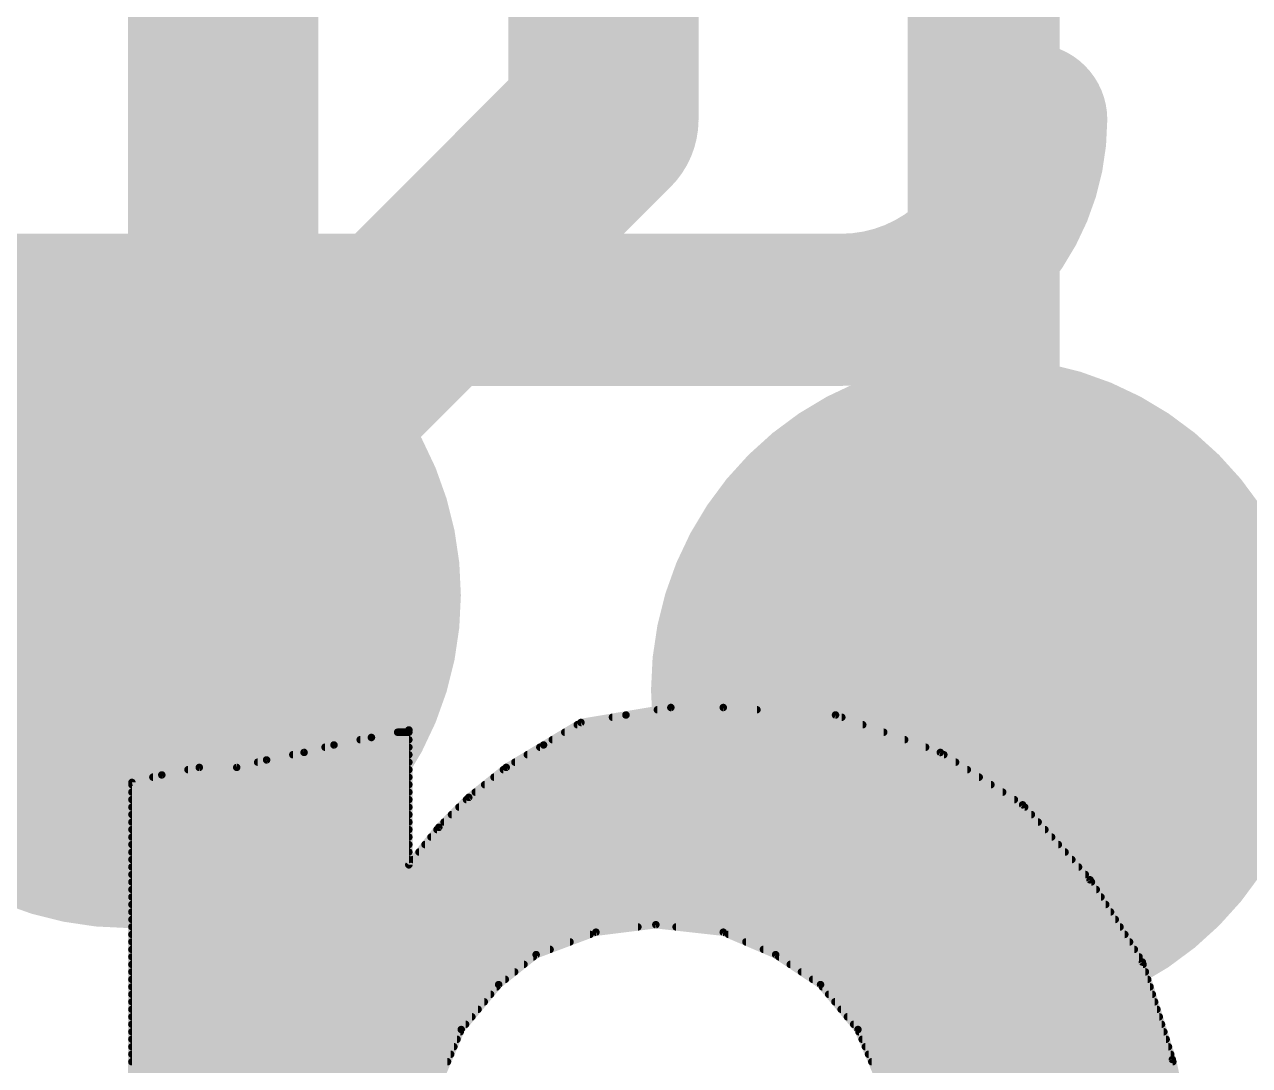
# Model space of a CAD drawing. Extents: x -33 to 74, y -18 to 36.
# Drawn here: x 8.625 to 10.261, y 23.375 to 24.765 of the extents above; entities that cross this region are included whole.
import ezdxf

# ---------------------------------------------------------------- set-up
doc = ezdxf.new("R2010")
doc.units = 0
for name, color, linetype in [('1', 12, 'CONTINUOUS'), ('16', 132, 'CONTINUOUS'), ('18', 110, 'CONTINUOUS'), ('21', 41, 'CONTINUOUS'), ('22', 40, 'CONTINUOUS')]:
    doc.layers.add(name, color=color, linetype=linetype)

# ---------------------------------------------------------------- blocks, each defined once
blk = doc.blocks.new('ROUNDV')
at = {"const_width": 0.5}
blk.add_lwpolyline([(0, -0.25, 1), (0, 0.25, 1), (0, -0.25)], format="xyb", dxfattribs=at)

msp = doc.modelspace()

# ---------------------------------------------------------------- linework, layer by layer
at = {"layer": '1'}
for points, const_width in [([(9.906, 23.876), (9.906, 28.79)], 0.2032), ([(8.89, 26.035), (8.89, 24.13)], 0.254), ([(8.89, 24.13), (8.763, 24.003)], 0.254), ([(9.906, 23.876), (12.954, 23.876)], 0.2032)]:
    msp.add_lwpolyline(points, dxfattribs=dict(at, const_width=const_width))
for points, const_width in [([(8.9349, 24.0851, 1), (8.8451, 24.1749)], 0.127), ([(8.8265, 24.13, 1), (8.9535, 24.13)], 0.127), ([(8.7181, 24.0479, 1), (8.8079, 23.9581)], 0.127), ([(9.906, 23.9268, 1), (9.906, 23.8252)], 0.1016), ([(9.8552, 23.876, 1), (9.9568, 23.876)], 0.1016)]:
    msp.add_lwpolyline(points, format="xyb", dxfattribs=dict(at, const_width=const_width))
at = {"layer": '16'}
for points, const_width in [([(9.398, 25.4), (9.398, 24.638)], 0.254), ([(9.398, 24.638), (8.763, 24.003)], 0.254), ([(9.906, 23.876), (9.906, 23.114)], 0.2032)]:
    msp.add_lwpolyline(points, dxfattribs=dict(at, const_width=const_width))
for points, const_width in [([(9.4429, 24.5931, 1), (9.3531, 24.6829)], 0.127), ([(9.3345, 24.638, 1), (9.4615, 24.638)], 0.127), ([(8.7181, 24.0479, 1), (8.8079, 23.9581)], 0.127), ([(9.9568, 23.876, 1), (9.8552, 23.876)], 0.1016)]:
    msp.add_lwpolyline(points, format="xyb", dxfattribs=dict(at, const_width=const_width))
at = {"layer": '21', "const_width": 0.01}
for points in [[(9.368, 23.833), (9.428, 23.843)], [(9.41, 23.84), (9.7164, 23.84)], [(9.428, 23.843), (9.488, 23.853)], [(9.47, 23.85), (9.603, 23.85)], [(9.488, 23.853), (9.558, 23.853)], [(9.558, 23.853), (9.708, 23.843)], [(9.708, 23.843), (9.848, 23.793)], [(9.088, 23.813), (9.138, 23.823)], [(9.138, 23.823), (9.138, 23.643)], [(9.318, 23.803), (9.368, 23.833)], [(9.363, 23.83), (9.7444, 23.83)], [(9.038, 23.803), (9.088, 23.813)], [(9.073, 23.81), (9.138, 23.81)], [(9.123, 23.82), (9.138, 23.82)], [(9.3297, 23.81), (9.8004, 23.81)], [(9.3463, 23.82), (9.7724, 23.82)], [(8.948, 23.783), (8.998, 23.793)], [(8.998, 23.793), (9.038, 23.803)], [(9.026, 23.8), (9.138, 23.8)], [(9.268, 23.773), (9.318, 23.803)], [(9.313, 23.8), (9.8284, 23.8)], [(9.848, 23.793), (9.958, 23.723)], [(8.908, 23.773), (8.948, 23.783)], [(8.936, 23.78), (9.138, 23.78)], [(8.983, 23.79), (9.138, 23.79)], [(9.2797, 23.78), (9.8684, 23.78)], [(9.2963, 23.79), (9.8527, 23.79)], [(8.768, 23.753), (8.808, 23.763)], [(8.796, 23.76), (9.138, 23.76)], [(8.808, 23.763), (8.858, 23.773)], [(8.843, 23.77), (9.138, 23.77)], [(8.858, 23.773), (8.908, 23.773)], [(9.218, 23.733), (9.268, 23.773)], [(9.2518, 23.76), (9.8999, 23.76)], [(9.2643, 23.77), (9.8841, 23.77)], [(8.768, 21.903), (8.768, 23.753)], [(8.768, 23.75), (9.138, 23.75)], [(9.2393, 23.75), (9.9156, 23.75)], [(8.768, 23.74), (9.138, 23.74)], [(8.768, 23.73), (9.138, 23.73)], [(9.178, 23.693), (9.218, 23.733)], [(9.215, 23.73), (9.947, 23.73)], [(9.2268, 23.74), (9.9313, 23.74)], [(8.768, 23.72), (9.138, 23.72)], [(8.768, 23.71), (9.138, 23.71)], [(9.195, 23.71), (9.9697, 23.71)], [(9.205, 23.72), (9.9607, 23.72)], [(9.958, 23.723), (10.048, 23.623)], [(8.768, 23.7), (9.138, 23.7)], [(9.138, 23.643), (9.178, 23.693)], [(9.185, 23.7), (9.9787, 23.7)], [(8.768, 23.69), (9.138, 23.69)], [(8.768, 23.68), (9.138, 23.68)], [(9.1676, 23.68), (9.9967, 23.68)], [(9.1756, 23.69), (9.9877, 23.69)], [(8.768, 23.67), (9.138, 23.67)], [(8.768, 23.66), (9.138, 23.66)], [(9.1516, 23.66), (10.0147, 23.66)], [(9.1596, 23.67), (10.0057, 23.67)], [(8.768, 23.65), (9.138, 23.65)], [(9.1436, 23.65), (10.0237, 23.65)], [(8.768, 23.64), (10.0327, 23.64)], [(8.768, 23.63), (10.0417, 23.63)], [(8.768, 23.62), (10.0499, 23.62)], [(10.048, 23.623), (10.118, 23.513)], [(8.768, 23.61), (10.0563, 23.61)], [(8.768, 23.6), (10.0626, 23.6)], [(8.768, 23.59), (10.069, 23.59)], [(8.768, 23.58), (10.0754, 23.58)], [(8.768, 23.57), (10.0817, 23.57)], [(9.468, 23.563), (9.388, 23.553)], [(9.558, 23.553), (9.468, 23.563)], [(8.768, 23.56), (9.444, 23.56)], [(8.768, 23.55), (9.38, 23.55)], [(9.388, 23.553), (9.308, 23.523)], [(9.495, 23.56), (10.0881, 23.56)], [(9.628, 23.523), (9.558, 23.553)], [(9.565, 23.55), (10.0945, 23.55)], [(8.768, 23.54), (9.3533, 23.54)], [(8.768, 23.53), (9.3267, 23.53)], [(9.5883, 23.54), (10.1008, 23.54)], [(9.6117, 23.53), (10.1072, 23.53)], [(8.768, 23.52), (9.3042, 23.52)], [(9.308, 23.523), (9.258, 23.483)], [(9.688, 23.483), (9.628, 23.523)], [(9.6325, 23.52), (10.1135, 23.52)], [(10.118, 23.513), (10.158, 23.383)], [(8.768, 23.51), (9.2918, 23.51)], [(8.768, 23.5), (9.2793, 23.5)], [(9.6475, 23.51), (10.1189, 23.51)], [(9.6625, 23.5), (10.122, 23.5)], [(8.768, 23.49), (9.2668, 23.49)], [(8.768, 23.48), (9.2555, 23.48)], [(9.258, 23.483), (9.208, 23.423)], [(9.6775, 23.49), (10.1251, 23.49)], [(9.738, 23.423), (9.688, 23.483)], [(9.6905, 23.48), (10.1282, 23.48)], [(8.768, 23.47), (9.2472, 23.47)], [(9.6988, 23.47), (10.1312, 23.47)], [(8.768, 23.46), (9.2388, 23.46)], [(8.768, 23.45), (9.2305, 23.45)], [(9.7072, 23.46), (10.1343, 23.46)], [(9.7155, 23.45), (10.1374, 23.45)], [(8.768, 23.44), (9.2222, 23.44)], [(9.7238, 23.44), (10.1405, 23.44)], [(8.768, 23.43), (9.2138, 23.43)], [(8.768, 23.42), (9.2067, 23.42)], [(9.208, 23.423), (9.178, 23.353)], [(9.7322, 23.43), (10.1435, 23.43)], [(9.768, 23.353), (9.738, 23.423)], [(9.7393, 23.42), (10.1466, 23.42)], [(8.768, 23.41), (9.2024, 23.41)], [(8.768, 23.4), (9.1981, 23.4)], [(9.7436, 23.41), (10.1497, 23.41)], [(9.7479, 23.4), (10.1528, 23.4)], [(8.768, 23.39), (9.1939, 23.39)], [(9.7521, 23.39), (10.1558, 23.39)], [(10.158, 23.383), (10.188, 23.243)], [(8.768, 23.38), (9.1896, 23.38)], [(8.768, 23.37), (9.1853, 23.37)], [(9.7564, 23.38), (10.1586, 23.38)], [(9.7607, 23.37), (10.1608, 23.37)]]:
    msp.add_lwpolyline(points, dxfattribs=at)
at = {"layer": '21', "const_width": 0.005}
for points in [[(9.41, 23.8425, 1), (9.41, 23.8375)], [(9.4276, 23.8455, 1), (9.4284, 23.8405)], [(9.4284, 23.8405, 1), (9.4276, 23.8455)], [(9.47, 23.8525, 1), (9.47, 23.8475)], [(9.488, 23.8555, 1), (9.488, 23.8505)], [(9.4884, 23.8505, 1), (9.4876, 23.8555)], [(9.5582, 23.8555, 1), (9.5578, 23.8505)], [(9.558, 23.8505, 1), (9.558, 23.8555)], [(9.603, 23.8475, 1), (9.603, 23.8525)], [(9.7088, 23.8454, 1), (9.7072, 23.8406)], [(9.7078, 23.8405, 1), (9.7082, 23.8455)], [(9.7164, 23.8375, 1), (9.7164, 23.8425)], [(9.1405, 23.823, 1), (9.1355, 23.823)], [(9.1385, 23.8205, 1), (9.1375, 23.8255)], [(9.363, 23.8325, 1), (9.363, 23.8275)], [(9.3676, 23.8355, 1), (9.3684, 23.8305)], [(9.3693, 23.8309, 1), (9.3667, 23.8351)], [(9.7444, 23.8275, 1), (9.7444, 23.8325)], [(9.073, 23.8125, 1), (9.073, 23.8075)], [(9.0875, 23.8155, 1), (9.0885, 23.8105)], [(9.0885, 23.8105, 1), (9.0875, 23.8155)], [(9.123, 23.8225, 1), (9.123, 23.8175)], [(9.138, 23.8175, 1), (9.138, 23.8225)], [(9.138, 23.8075, 1), (9.138, 23.8125)], [(9.3297, 23.8125, 1), (9.3297, 23.8075)], [(9.3463, 23.8225, 1), (9.3463, 23.8175)], [(9.7724, 23.8175, 1), (9.7724, 23.8225)], [(9.8004, 23.8075, 1), (9.8004, 23.8125)], [(8.9974, 23.7954, 1), (8.9986, 23.7906)], [(8.9985, 23.7905, 1), (8.9975, 23.7955)], [(9.026, 23.8025, 1), (9.026, 23.7975)], [(9.0375, 23.8055, 1), (9.0385, 23.8005)], [(9.0386, 23.8006, 1), (9.0374, 23.8054)], [(9.138, 23.7975, 1), (9.138, 23.8025)], [(9.313, 23.8025, 1), (9.313, 23.7975)], [(9.3167, 23.8051, 1), (9.3193, 23.8009)], [(9.3193, 23.8009, 1), (9.3167, 23.8051)], [(9.8284, 23.7975, 1), (9.8284, 23.8025)], [(9.8493, 23.7951, 1), (9.8467, 23.7909)], [(9.8472, 23.7906, 1), (9.8488, 23.7954)], [(8.936, 23.7825, 1), (8.936, 23.7775)], [(8.9475, 23.7855, 1), (8.9485, 23.7805)], [(8.9486, 23.7806, 1), (8.9474, 23.7854)], [(8.983, 23.7925, 1), (8.983, 23.7875)], [(9.138, 23.7875, 1), (9.138, 23.7925)], [(9.138, 23.7775, 1), (9.138, 23.7825)], [(9.2797, 23.7825, 1), (9.2797, 23.7775)], [(9.2963, 23.7925, 1), (9.2963, 23.7875)], [(9.8527, 23.7875, 1), (9.8527, 23.7925)], [(9.8684, 23.7775, 1), (9.8684, 23.7825)], [(8.796, 23.7625, 1), (8.796, 23.7575)], [(8.8075, 23.7655, 1), (8.8085, 23.7605)], [(8.8086, 23.7606, 1), (8.8074, 23.7654)], [(8.843, 23.7725, 1), (8.843, 23.7675)], [(8.858, 23.7755, 1), (8.858, 23.7705)], [(8.8585, 23.7705, 1), (8.8575, 23.7755)], [(8.9074, 23.7754, 1), (8.9086, 23.7706)], [(8.908, 23.7705, 1), (8.908, 23.7755)], [(9.138, 23.7675, 1), (9.138, 23.7725)], [(9.138, 23.7575, 1), (9.138, 23.7625)], [(9.2518, 23.7625, 1), (9.2518, 23.7575)], [(9.2643, 23.7725, 1), (9.2643, 23.7675)], [(9.2667, 23.7751, 1), (9.2693, 23.7709)], [(9.2696, 23.771, 1), (9.2664, 23.775)], [(9.8841, 23.7675, 1), (9.8841, 23.7725)], [(9.8999, 23.7575, 1), (9.8999, 23.7625)], [(8.7705, 23.753, 1), (8.7655, 23.753)], [(8.7674, 23.7554, 1), (8.7686, 23.7506)], [(8.768, 23.7525, 1), (8.768, 23.7475)], [(9.138, 23.7475, 1), (9.138, 23.7525)], [(9.2393, 23.7525, 1), (9.2393, 23.7475)], [(9.9156, 23.7475, 1), (9.9156, 23.7525)], [(8.768, 23.7425, 1), (8.768, 23.7375)], [(8.768, 23.7325, 1), (8.768, 23.7275)], [(9.138, 23.7375, 1), (9.138, 23.7425)], [(9.138, 23.7275, 1), (9.138, 23.7325)], [(9.215, 23.7325, 1), (9.215, 23.7275)], [(9.2164, 23.735, 1), (9.2196, 23.731)], [(9.2198, 23.7312, 1), (9.2162, 23.7348)], [(9.2268, 23.7425, 1), (9.2268, 23.7375)], [(9.9313, 23.7375, 1), (9.9313, 23.7425)], [(9.947, 23.7275, 1), (9.947, 23.7325)], [(8.768, 23.7225, 1), (8.768, 23.7175)], [(8.768, 23.7125, 1), (8.768, 23.7075)], [(9.138, 23.7175, 1), (9.138, 23.7225)], [(9.138, 23.7075, 1), (9.138, 23.7125)], [(9.195, 23.7125, 1), (9.195, 23.7075)], [(9.205, 23.7225, 1), (9.205, 23.7175)], [(9.9599, 23.7247, 1), (9.9561, 23.7213)], [(9.9567, 23.7209, 1), (9.9593, 23.7251)], [(9.9607, 23.7175, 1), (9.9607, 23.7225)], [(9.9697, 23.7075, 1), (9.9697, 23.7125)], [(8.768, 23.7025, 1), (8.768, 23.6975)], [(9.138, 23.6975, 1), (9.138, 23.7025)], [(9.1762, 23.6948, 1), (9.1798, 23.6912)], [(9.18, 23.6914, 1), (9.176, 23.6946)], [(9.185, 23.7025, 1), (9.185, 23.6975)], [(9.9787, 23.6975, 1), (9.9787, 23.7025)], [(8.768, 23.6925, 1), (8.768, 23.6875)], [(8.768, 23.6825, 1), (8.768, 23.6775)], [(9.138, 23.6875, 1), (9.138, 23.6925)], [(9.138, 23.6775, 1), (9.138, 23.6825)], [(9.1676, 23.6825, 1), (9.1676, 23.6775)], [(9.1756, 23.6925, 1), (9.1756, 23.6875)], [(9.9877, 23.6875, 1), (9.9877, 23.6925)], [(9.9967, 23.6775, 1), (9.9967, 23.6825)], [(8.768, 23.6725, 1), (8.768, 23.6675)], [(8.768, 23.6625, 1), (8.768, 23.6575)], [(9.138, 23.6675, 1), (9.138, 23.6725)], [(9.138, 23.6575, 1), (9.138, 23.6625)], [(9.1516, 23.6625, 1), (9.1516, 23.6575)], [(9.1596, 23.6725, 1), (9.1596, 23.6675)], [(10.0057, 23.6675, 1), (10.0057, 23.6725)], [(10.0147, 23.6575, 1), (10.0147, 23.6625)], [(8.768, 23.6525, 1), (8.768, 23.6475)], [(9.138, 23.6475, 1), (9.138, 23.6525)], [(9.1436, 23.6525, 1), (9.1436, 23.6475)], [(10.0237, 23.6475, 1), (10.0237, 23.6525)], [(8.768, 23.6425, 1), (8.768, 23.6375)], [(8.768, 23.6325, 1), (8.768, 23.6275)], [(9.136, 23.6446, 1), (9.14, 23.6414)], [(9.1355, 23.643, 1), (9.1405, 23.643)], [(10.0327, 23.6375, 1), (10.0327, 23.6425)], [(10.0417, 23.6275, 1), (10.0417, 23.6325)], [(8.768, 23.6225, 1), (8.768, 23.6175)], [(10.0501, 23.6243, 1), (10.0459, 23.6217)], [(10.0461, 23.6213, 1), (10.0499, 23.6247)], [(10.0499, 23.6175, 1), (10.0499, 23.6225)], [(8.768, 23.6125, 1), (8.768, 23.6075)], [(8.768, 23.6025, 1), (8.768, 23.5975)], [(10.0563, 23.6075, 1), (10.0563, 23.6125)], [(10.0626, 23.5975, 1), (10.0626, 23.6025)], [(8.768, 23.5925, 1), (8.768, 23.5875)], [(8.768, 23.5825, 1), (8.768, 23.5775)], [(10.069, 23.5875, 1), (10.069, 23.5925)], [(10.0754, 23.5775, 1), (10.0754, 23.5825)], [(8.768, 23.5725, 1), (8.768, 23.5675)], [(9.4683, 23.5655, 1), (9.4677, 23.5605)], [(9.4683, 23.5605, 1), (9.4677, 23.5655)], [(10.0817, 23.5675, 1), (10.0817, 23.5725)], [(8.768, 23.5625, 1), (8.768, 23.5575)], [(8.768, 23.5525, 1), (8.768, 23.5475)], [(9.38, 23.5475, 1), (9.38, 23.5525)], [(9.3877, 23.5555, 1), (9.3883, 23.5505)], [(9.3889, 23.5507, 1), (9.3871, 23.5553)], [(9.444, 23.5575, 1), (9.444, 23.5625)], [(9.495, 23.5625, 1), (9.495, 23.5575)], [(9.559, 23.5553, 1), (9.557, 23.5507)], [(9.5577, 23.5505, 1), (9.5583, 23.5555)], [(9.565, 23.5525, 1), (9.565, 23.5475)], [(10.0881, 23.5575, 1), (10.0881, 23.5625)], [(10.0945, 23.5475, 1), (10.0945, 23.5525)], [(8.768, 23.5425, 1), (8.768, 23.5375)], [(8.768, 23.5325, 1), (8.768, 23.5275)], [(9.3267, 23.5275, 1), (9.3267, 23.5325)], [(9.3533, 23.5375, 1), (9.3533, 23.5425)], [(9.5883, 23.5425, 1), (9.5883, 23.5375)], [(9.6117, 23.5325, 1), (9.6117, 23.5275)], [(10.1008, 23.5375, 1), (10.1008, 23.5425)], [(10.1072, 23.5275, 1), (10.1072, 23.5325)], [(8.768, 23.5225, 1), (8.768, 23.5175)], [(9.3042, 23.5175, 1), (9.3042, 23.5225)], [(9.3071, 23.5253, 1), (9.3089, 23.5207)], [(9.3096, 23.521, 1), (9.3064, 23.525)], [(9.6294, 23.5251, 1), (9.6266, 23.5209)], [(9.627, 23.5207, 1), (9.629, 23.5253)], [(9.6325, 23.5225, 1), (9.6325, 23.5175)], [(10.1135, 23.5175, 1), (10.1135, 23.5225)], [(10.1204, 23.5137, 1), (10.1156, 23.5123)], [(8.768, 23.5125, 1), (8.768, 23.5075)], [(8.768, 23.5025, 1), (8.768, 23.4975)], [(9.2793, 23.4975, 1), (9.2793, 23.5025)], [(9.2918, 23.5075, 1), (9.2918, 23.5125)], [(9.6475, 23.5125, 1), (9.6475, 23.5075)], [(9.6625, 23.5025, 1), (9.6625, 23.4975)], [(10.1159, 23.5117, 1), (10.1201, 23.5143)], [(10.1189, 23.5075, 1), (10.1189, 23.5125)], [(10.122, 23.4975, 1), (10.122, 23.5025)], [(8.768, 23.4925, 1), (8.768, 23.4875)], [(8.768, 23.4825, 1), (8.768, 23.4775)], [(9.2564, 23.485, 1), (9.2596, 23.481)], [(9.2555, 23.4775, 1), (9.2555, 23.4825)], [(9.2599, 23.4814, 1), (9.2561, 23.4846)], [(9.2668, 23.4875, 1), (9.2668, 23.4925)], [(9.6775, 23.4925, 1), (9.6775, 23.4875)], [(9.6899, 23.4846, 1), (9.6861, 23.4814)], [(9.6866, 23.4809, 1), (9.6894, 23.4851)], [(9.6905, 23.4825, 1), (9.6905, 23.4775)], [(10.1251, 23.4875, 1), (10.1251, 23.4925)], [(10.1282, 23.4775, 1), (10.1282, 23.4825)], [(8.768, 23.4725, 1), (8.768, 23.4675)], [(9.2472, 23.4675, 1), (9.2472, 23.4725)], [(9.6988, 23.4725, 1), (9.6988, 23.4675)], [(10.1312, 23.4675, 1), (10.1312, 23.4725)], [(8.768, 23.4625, 1), (8.768, 23.4575)], [(8.768, 23.4525, 1), (8.768, 23.4475)], [(9.2305, 23.4475, 1), (9.2305, 23.4525)], [(9.2388, 23.4575, 1), (9.2388, 23.4625)], [(9.7072, 23.4625, 1), (9.7072, 23.4575)], [(9.7155, 23.4525, 1), (9.7155, 23.4475)], [(10.1343, 23.4575, 1), (10.1343, 23.4625)], [(10.1374, 23.4475, 1), (10.1374, 23.4525)], [(8.768, 23.4425, 1), (8.768, 23.4375)], [(9.2222, 23.4375, 1), (9.2222, 23.4425)], [(9.7238, 23.4425, 1), (9.7238, 23.4375)], [(10.1405, 23.4375, 1), (10.1405, 23.4425)], [(8.768, 23.4325, 1), (8.768, 23.4275)], [(8.768, 23.4225, 1), (8.768, 23.4175)], [(9.2061, 23.4246, 1), (9.2099, 23.4214)], [(9.2103, 23.422, 1), (9.2057, 23.424)], [(9.2067, 23.4175, 1), (9.2067, 23.4225)], [(9.2138, 23.4275, 1), (9.2138, 23.4325)], [(9.7322, 23.4325, 1), (9.7322, 23.4275)], [(9.7403, 23.424, 1), (9.7357, 23.422)], [(9.7361, 23.4214, 1), (9.7399, 23.4246)], [(9.7393, 23.4225, 1), (9.7393, 23.4175)], [(10.1435, 23.4275, 1), (10.1435, 23.4325)], [(10.1466, 23.4175, 1), (10.1466, 23.4225)], [(8.768, 23.4125, 1), (8.768, 23.4075)], [(8.768, 23.4025, 1), (8.768, 23.3975)], [(9.1981, 23.3975, 1), (9.1981, 23.4025)], [(9.2024, 23.4075, 1), (9.2024, 23.4125)], [(9.7436, 23.4125, 1), (9.7436, 23.4075)], [(9.7479, 23.4025, 1), (9.7479, 23.3975)], [(10.1497, 23.4075, 1), (10.1497, 23.4125)], [(10.1528, 23.3975, 1), (10.1528, 23.4025)], [(8.768, 23.3925, 1), (8.768, 23.3875)], [(9.1939, 23.3875, 1), (9.1939, 23.3925)], [(9.7521, 23.3925, 1), (9.7521, 23.3875)], [(10.1604, 23.3835, 1), (10.1556, 23.3825)], [(10.1556, 23.3823, 1), (10.1604, 23.3837)], [(10.1558, 23.3875, 1), (10.1558, 23.3925)], [(8.768, 23.3825, 1), (8.768, 23.3775)], [(9.1896, 23.3775, 1), (9.1896, 23.3825)], [(9.7564, 23.3825, 1), (9.7564, 23.3775)], [(10.1586, 23.3775, 1), (10.1586, 23.3825)]]:
    msp.add_lwpolyline(points, format="xyb", dxfattribs=at)
at = {"layer": '22'}
for points, const_width in [([(9.7155, 24.384, 0.4142), (9.9695, 24.638)], 0.2032), ([(10.0203, 24.638, 1), (9.9187, 24.638)], 0.1016), ([(9.7155, 24.4348, 1), (9.7155, 24.3332)], 0.1016), ([(9.7155, 24.3332, 1), (9.7155, 24.4348)], 0.1016)]:
    msp.add_lwpolyline(points, format="xyb", dxfattribs=dict(at, const_width=const_width))
at = {"layer": '22', "const_width": 0.2032}
msp.add_lwpolyline([(8.0645, 24.384), (9.7155, 24.384)], dxfattribs=at)

# ---------------------------------------------------------------- block references
at = {"layer": '18', "xscale": 0.889, "yscale": 0.889}
for p in [(8.763, 24.003), (8.763, 24.003), (9.906, 23.876), (9.906, 23.876)]:
    msp.add_blockref('ROUNDV', p, dxfattribs=at)

doc.saveas('drawing.dxf')
